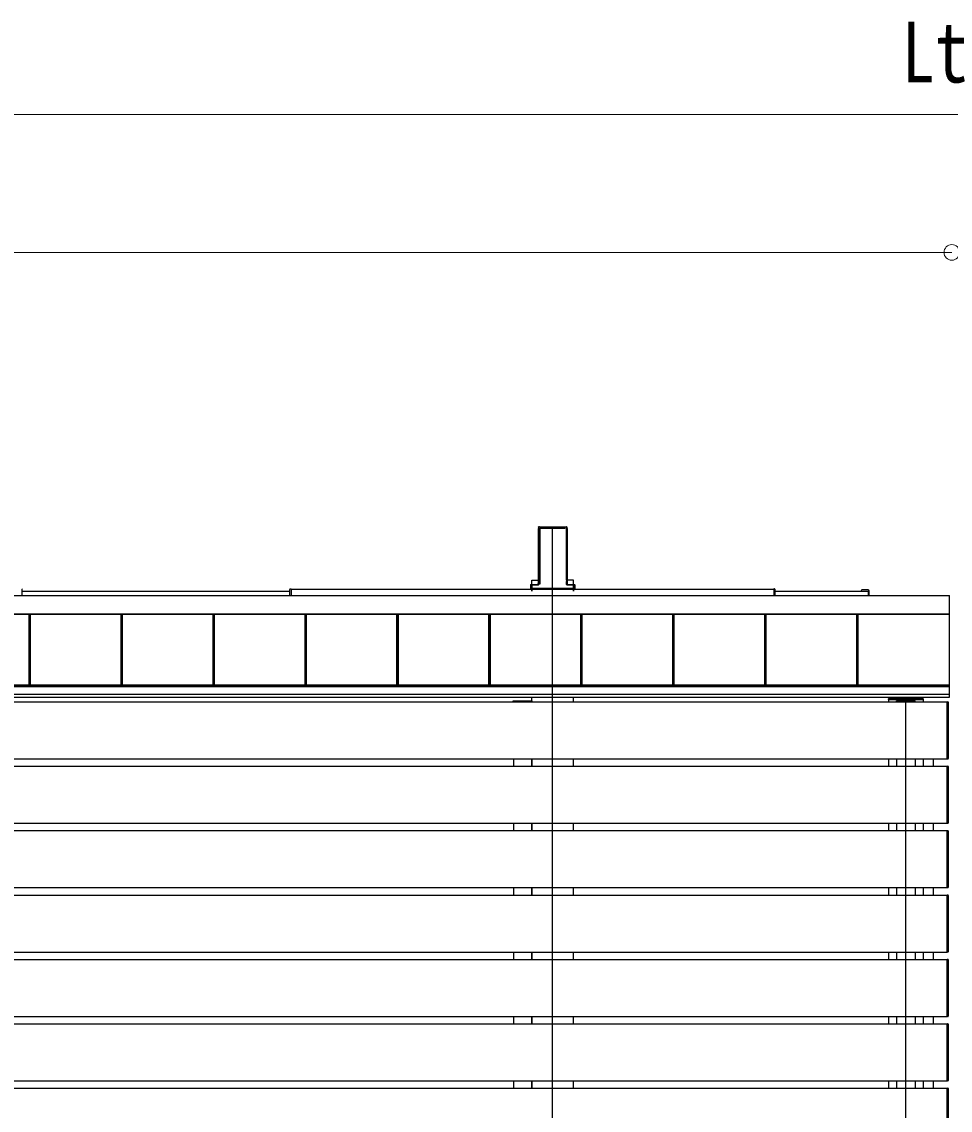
# Model space of a CAD drawing. Units: millimetres, scale not verified. Extents: x -16820 to 16820, y -11880 to 11880.
# Drawn here: x -5875 to -3856, y -4648 to -2281 of the extents above; entities that cross this region are included whole.
import ezdxf
from ezdxf.enums import TextEntityAlignment as Align

# ---------------------------------------------------------------- set-up
doc = ezdxf.new("R2010")
doc.units = ezdxf.units.MM
doc.header["$LTSCALE"] = 60
for name, color, linetype in [('0-4_YKK_12', 2, 'Continuous'), ('0-5_YKK_13', 4, 'Continuous'), ('0-6_YKK_A1', 4, 'Continuous')]:
    doc.layers.add(name, color=color, linetype=linetype)
doc.layers.add('0-7_YKK_D', color=6, linetype='Continuous', lineweight=18)
doc.styles.add('ＭＳ ゴシック', font='')
doc.styles.get('ＭＳ ゴシック').set_extended_font_data('MS Gothic')

msp = doc.modelspace()

# ---------------------------------------------------------------- linework, layer by layer
at = {"layer": '0-4_YKK_12'}
for p, q in [((-4720.92, -7000), (-4720.92, -3379.97)), ((-3952.92, -7000), (-3952.92, -3752.5))]:
    msp.add_line(p, q, dxfattribs=at)
at = {"layer": '0-5_YKK_13'}
for p, q in [((-3863.42, -3883), (-3863.42, -3761)), ((-3860.92, -3760.79), (-3860.92, -3761.09)), ((-3860.92, -3761.09), (-3860.92, -3882.91)), ((-3863.42, -3884.3), (-3863.42, -3883)), ((-3861.86, -3884.2), (-3863.42, -3884.3)), ((-3863.42, -4023), (-3863.42, -3901)), ((-3860.92, -3882.91), (-3860.92, -3883.21)), ((-3860.92, -3900.79), (-3860.92, -3901.09)), ((-3860.92, -3901.09), (-3860.92, -4022.91)), ((-3863.42, -4024.3), (-3863.42, -4023)), ((-3860.92, -4022.91), (-3860.92, -4023.21)), ((-3861.86, -4024.2), (-3863.42, -4024.3)), ((-3863.42, -4163), (-3863.42, -4041)), ((-3860.92, -4040.79), (-3860.92, -4041.09)), ((-3860.92, -4041.09), (-3860.92, -4162.91)), ((-3863.42, -4164.3), (-3863.42, -4163)), ((-3861.86, -4164.2), (-3863.42, -4164.3)), ((-3860.92, -4162.91), (-3860.92, -4163.21)), ((-3863.42, -4303), (-3863.42, -4181)), ((-3860.92, -4180.79), (-3860.92, -4181.09)), ((-3860.92, -4181.09), (-3860.92, -4302.91)), ((-3863.42, -4304.3), (-3863.42, -4303)), ((-3861.86, -4304.2), (-3863.42, -4304.3)), ((-3860.92, -4302.91), (-3860.92, -4303.21)), ((-3863.42, -4443), (-3863.42, -4321)), ((-3860.92, -4320.79), (-3860.92, -4321.09)), ((-3860.92, -4321.09), (-3860.92, -4442.91)), ((-3863.42, -4444.3), (-3863.42, -4443)), ((-3861.86, -4444.2), (-3863.42, -4444.3)), ((-3860.92, -4442.91), (-3860.92, -4443.21)), ((-3863.42, -4583), (-3863.42, -4461)), ((-3860.92, -4460.79), (-3860.92, -4461.09)), ((-3860.92, -4461.09), (-3860.92, -4582.91)), ((-3863.42, -4584.3), (-3863.42, -4583)), ((-3861.86, -4584.2), (-3863.42, -4584.3)), ((-3860.92, -4582.91), (-3860.92, -4583.21)), ((-3863.42, -4723), (-3863.42, -4601)), ((-3860.92, -4600.79), (-3860.92, -4601.09)), ((-3860.92, -4601.09), (-3860.92, -4722.91))]:
    msp.add_line(p, q, dxfattribs=at)
for points in [[(-3863.42, -3761), (-3863.42, -3759.7), (-3861.86, -3759.8)], [(-3863.42, -3901), (-3863.42, -3899.7), (-3861.86, -3899.8)], [(-3863.42, -4041), (-3863.42, -4039.7), (-3861.86, -4039.8)], [(-3863.42, -4181), (-3863.42, -4179.7), (-3861.86, -4179.8)], [(-3863.42, -4321), (-3863.42, -4319.7), (-3861.86, -4319.8)], [(-3863.42, -4461), (-3863.42, -4459.7), (-3861.86, -4459.8)], [(-3863.42, -4601), (-3863.42, -4599.7), (-3861.86, -4599.8)]]:
    msp.add_lwpolyline(points, dxfattribs=at)
for centre, start, end in [((-3861.92, -3760.79), 0, 86.5), ((-3861.92, -3883.21), 273.5, 0), ((-3861.92, -3900.79), 0, 86.5), ((-3861.92, -4023.21), 273.5, 0), ((-3861.92, -4040.79), 0, 86.5), ((-3861.92, -4163.21), 273.5, 0), ((-3861.92, -4180.79), 0, 86.5), ((-3861.92, -4303.21), 273.5, 0), ((-3861.92, -4320.79), 0, 86.5), ((-3861.92, -4443.21), 273.5, 0), ((-3861.92, -4460.79), 0, 86.5), ((-3861.92, -4583.21), 273.5, 0), ((-3861.92, -4600.79), 0, 86.5)]:
    msp.add_arc(centre, 1, start, end, dxfattribs=at)
at = {"layer": '0-6_YKK_A1'}
for p, q in [((-4751.81, -3379.47), (-4752.16, -3384.96)), ((-4751.37, -3379.93), (-4751.81, -3379.47)), ((-4751.31, -3379), (-4749.27, -3379)), ((-4751.31, -3379), (-4750.87, -3379.46)), ((-4751.29, -3495.94), (-4751.29, -3380.81)), ((-4750.79, -3380.49), (-4750.79, -3495.62)), ((-4748.96, -3379.33), (-4749.27, -3379)), ((-4748.96, -3379.33), (-4692.88, -3379.33)), ((-4748.42, -3382.47), (-4693.42, -3382.47)), ((-4748.42, -3503.82), (-4748.42, -3382.47)), ((-4692.88, -3379.33), (-4692.57, -3379)), ((-4692.57, -3379), (-4690.53, -3379)), ((-4691.05, -3495.62), (-4691.05, -3380.49)), ((-4690.97, -3379.46), (-4690.53, -3379)), ((-4690.55, -3380.81), (-4690.55, -3495.94)), ((-4690.03, -3379.47), (-4690.47, -3379.93)), ((-4690.03, -3379.47), (-4689.68, -3384.96)), ((-4752.17, -3385.32), (-4752.17, -3501.99)), ((-4689.67, -3385.32), (-4689.67, -3501.99)), ((-4766.12, -3495.56), (-4752.17, -3495.56)), ((-4766.12, -3504.89), (-4766.12, -3495.56)), ((-4752.18, -3502.34), (-4752.28, -3503.95)), ((-4751.76, -3504.51), (-4751.38, -3498.41)), ((-4750.88, -3498.44), (-4751.26, -3504.54)), ((-4690.58, -3504.54), (-4690.96, -3498.44)), ((-4690.46, -3498.41), (-4690.08, -3504.51)), ((-4675.72, -3495.56), (-4689.67, -3495.56)), ((-4689.66, -3502.34), (-4689.56, -3503.95)), ((-4675.72, -3504.89), (-4675.72, -3495.56)), ((-5874.39, -3528.91), (-5874.39, -3515.4)), ((-5874.39, -3518.91), (-5292.39, -3518.91)), ((-5292.39, -3528.91), (-5292.39, -3515.4)), ((-5289.89, -3514.81), (-4239.89, -3514.81)), ((-5289.89, -3514.81), (-5289.89, -3528.91)), ((-4768.79, -3512.74), (-4768.79, -3513.23)), ((-4768.79, -3513.23), (-4768.33, -3513.23)), ((-4768.33, -3512.74), (-4768.33, -3505.86)), ((-4766.33, -3512.74), (-4768.33, -3512.74)), ((-4766.33, -3513.23), (-4768.33, -3513.23)), ((-4768.32, -3512.74), (-4768.32, -3513.23)), ((-4768.29, -3504.89), (-4753.28, -3504.89)), ((-4766.33, -3505.94), (-4766.33, -3512.74)), ((-4752.75, -3505.94), (-4766.33, -3505.94)), ((-4766.33, -3512.74), (-4675.51, -3512.74)), ((-4766.33, -3512.74), (-4766.33, -3513.23)), ((-4766.33, -3513.23), (-4675.51, -3513.23)), ((-4766.12, -3518.91), (-4766.12, -3513.23)), ((-4765.92, -3513.23), (-4765.92, -3518.91)), ((-4764.92, -3512.89), (-4676.92, -3512.89)), ((-4689.09, -3505.44), (-4675.51, -3505.44)), ((-4675.51, -3505.94), (-4689.09, -3505.94)), ((-4688.56, -3504.89), (-4673.55, -3504.89)), ((-4675.92, -3513.23), (-4675.92, -3518.91)), ((-4675.72, -3518.91), (-4675.72, -3513.23)), ((-4675.51, -3505.44), (-4675.51, -3505.94)), ((-4675.51, -3512.74), (-4675.51, -3505.94)), ((-4673.52, -3512.74), (-4675.51, -3512.74)), ((-4675.51, -3512.74), (-4675.51, -3513.23)), ((-4673.52, -3513.23), (-4675.51, -3513.23)), ((-4673.52, -3505.86), (-4673.52, -3512.74)), ((-4673.05, -3513.23), (-4673.52, -3513.23)), ((-4673.51, -3512.74), (-4673.51, -3513.23)), ((-4673.05, -3512.74), (-4673.05, -3513.23)), ((-4239.89, -3514.81), (-4239.89, -3528.91)), ((-4237.39, -3528.91), (-4237.39, -3515.4)), ((-4237.39, -3518.91), (-4048.67, -3518.91)), ((-4043.38, -3516.41), (-4048.67, -3516.41)), ((-4048.67, -3518.91), (-4035.22, -3518.91)), ((-4034.92, -3516.41), (-4042.46, -3516.41)), ((-4034.92, -3519.21), (-4034.92, -3528.88)), ((-4032.42, -3528.88), (-4032.42, -3518.91)), ((-8856.42, -3528.88), (-3857.72, -3528.88)), ((-3857.92, -3749.97), (-3857.92, -3528.88)), ((-3857.72, -3749.97), (-3857.72, -3528.88)), ((-8856.42, -3568.83), (-3859.42, -3568.83)), ((-8856.42, -3569.06), (-3859.42, -3569.06)), ((-5859.42, -3722.7), (-5859.42, -3569.06)), ((-5859.42, -3722.7), (-5859.42, -3569.06)), ((-5856.82, -3722.7), (-5856.82, -3569.06)), ((-5856.82, -3722.7), (-5856.82, -3569.06)), ((-5856.42, -3722.7), (-5856.42, -3569.06)), ((-5659.42, -3722.7), (-5659.42, -3569.06)), ((-5656.82, -3722.7), (-5656.82, -3569.06)), ((-5656.42, -3722.7), (-5656.42, -3569.06)), ((-5459.42, -3722.7), (-5459.42, -3569.06)), ((-5456.82, -3722.7), (-5456.82, -3569.06)), ((-5456.42, -3722.7), (-5456.42, -3569.06)), ((-5259.42, -3722.7), (-5259.42, -3569.06)), ((-5256.82, -3722.7), (-5256.82, -3569.06)), ((-5256.42, -3722.7), (-5256.42, -3569.06)), ((-5059.42, -3722.7), (-5059.42, -3569.06)), ((-5056.82, -3722.7), (-5056.82, -3569.06)), ((-5056.42, -3722.7), (-5056.42, -3569.06)), ((-4859.42, -3722.7), (-4859.42, -3569.06)), ((-4856.82, -3722.7), (-4856.82, -3569.06)), ((-4856.42, -3722.7), (-4856.42, -3569.06)), ((-4659.42, -3722.7), (-4659.42, -3569.06)), ((-4656.82, -3722.7), (-4656.82, -3569.06)), ((-4656.42, -3722.7), (-4656.42, -3569.06)), ((-4459.42, -3722.7), (-4459.42, -3569.06)), ((-4456.82, -3722.7), (-4456.82, -3569.06)), ((-4456.42, -3722.7), (-4456.42, -3569.06)), ((-4259.42, -3722.7), (-4259.42, -3569.06)), ((-4256.82, -3722.7), (-4256.82, -3569.06)), ((-4256.42, -3722.7), (-4256.42, -3569.06)), ((-4059.42, -3722.7), (-4059.42, -3569.06)), ((-4056.82, -3722.7), (-4056.82, -3569.06)), ((-4056.42, -3722.7), (-4056.42, -3569.06)), ((-8854.42, -3722.7), (-3857.72, -3722.7)), ((-8854.42, -3724.71), (-3857.72, -3724.71)), ((-8854.42, -3726.51), (-3857.72, -3726.51)), ((-8854.42, -3726.51), (-3857.72, -3726.51)), ((-8854.42, -3743.48), (-3857.72, -3743.48)), ((-8854.42, -3749.97), (-3857.72, -3749.97)), ((-8852.42, -3760), (-3863.42, -3760)), ((-4765.62, -3760), (-4806.62, -3760)), ((-4806.12, -3760), (-4766.12, -3760)), ((-4766.12, -3760), (-4766.12, -3749.97)), ((-4765.62, -3760), (-4765.62, -3758)), ((-4675.72, -3760), (-4675.72, -3749.97)), ((-3990.92, -3755), (-3990.83, -3753.45)), ((-3990.92, -3755), (-3914.92, -3755)), ((-3990.42, -3755), (-3990.42, -3760)), ((-3990.42, -3755), (-3915.42, -3755)), ((-3989.84, -3752.5), (-3916, -3752.5)), ((-3932.42, -3760), (-3973.42, -3760)), ((-3972.92, -3760), (-3932.92, -3760)), ((-3932.42, -3760), (-3932.42, -3758)), ((-3915.42, -3755), (-3915.42, -3760)), ((-3915, -3753.45), (-3914.92, -3755)), ((-3895.23, -3760), (-3894.23, -3760)), ((-3863.42, -3760), (-3863.42, -3884)), ((-8852.42, -3884), (-3863.42, -3884)), ((-8852.42, -3900), (-3863.42, -3900)), ((-4806.12, -3884), (-4806.12, -3900)), ((-4766.12, -3900), (-4766.12, -3884)), ((-4766.12, -3884), (-4766.12, -3900)), ((-4675.72, -3900), (-4675.72, -3884)), ((-3990.42, -3884), (-3990.42, -3900)), ((-3972.92, -3884), (-3972.92, -3900)), ((-3932.92, -3884), (-3932.92, -3900)), ((-3915.42, -3884), (-3915.42, -3900)), ((-3892.92, -3900), (-3892.92, -3884)), ((-3863.42, -3900), (-3863.42, -4024)), ((-8852.42, -4024), (-3863.42, -4024)), ((-4806.12, -4024), (-4806.12, -4040)), ((-4766.12, -4040), (-4766.12, -4024)), ((-4766.12, -4024), (-4766.12, -4040)), ((-4675.72, -4040), (-4675.72, -4024)), ((-3990.42, -4024), (-3990.42, -4040)), ((-3972.92, -4024), (-3972.92, -4040)), ((-3932.92, -4024), (-3932.92, -4040)), ((-3915.42, -4024), (-3915.42, -4040)), ((-3892.92, -4040), (-3892.92, -4024)), ((-8852.42, -4040), (-3863.42, -4040)), ((-3863.42, -4040), (-3863.42, -4164)), ((-8852.42, -4164), (-3863.42, -4164)), ((-4806.12, -4164), (-4806.12, -4180)), ((-4766.12, -4180), (-4766.12, -4164)), ((-4766.12, -4164), (-4766.12, -4180)), ((-4675.72, -4180), (-4675.72, -4164)), ((-3990.42, -4164), (-3990.42, -4180)), ((-3972.92, -4164), (-3972.92, -4180)), ((-3932.92, -4164), (-3932.92, -4180)), ((-3915.42, -4164), (-3915.42, -4180)), ((-3892.92, -4180), (-3892.92, -4164)), ((-8852.42, -4180), (-3863.42, -4180)), ((-3863.42, -4180), (-3863.42, -4304)), ((-8852.42, -4304), (-3863.42, -4304)), ((-4806.12, -4304), (-4806.12, -4320)), ((-4766.12, -4320), (-4766.12, -4304)), ((-4766.12, -4304), (-4766.12, -4320)), ((-4675.72, -4320), (-4675.72, -4304)), ((-3990.42, -4304), (-3990.42, -4320)), ((-3972.92, -4304), (-3972.92, -4320)), ((-3932.92, -4304), (-3932.92, -4320)), ((-3915.42, -4304), (-3915.42, -4320)), ((-3892.92, -4320), (-3892.92, -4304)), ((-8852.42, -4320), (-3863.42, -4320)), ((-3863.42, -4320), (-3863.42, -4444)), ((-8852.42, -4444), (-3863.42, -4444)), ((-4806.12, -4444), (-4806.12, -4460)), ((-4766.12, -4460), (-4766.12, -4444)), ((-4766.12, -4444), (-4766.12, -4460)), ((-4675.72, -4460), (-4675.72, -4444)), ((-3990.42, -4444), (-3990.42, -4460)), ((-3972.92, -4444), (-3972.92, -4460)), ((-3932.92, -4444), (-3932.92, -4460)), ((-3915.42, -4444), (-3915.42, -4460)), ((-3892.92, -4460), (-3892.92, -4444)), ((-8852.42, -4460), (-3863.42, -4460)), ((-3863.42, -4460), (-3863.42, -4584)), ((-8852.42, -4584), (-3863.42, -4584)), ((-4806.12, -4584), (-4806.12, -4600)), ((-4766.12, -4600), (-4766.12, -4584)), ((-4766.12, -4584), (-4766.12, -4600)), ((-4675.72, -4600), (-4675.72, -4584)), ((-3990.42, -4584), (-3990.42, -4600)), ((-3972.92, -4584), (-3972.92, -4600)), ((-3932.92, -4584), (-3932.92, -4600)), ((-3915.42, -4584), (-3915.42, -4600)), ((-3892.92, -4600), (-3892.92, -4584)), ((-8852.42, -4600), (-3863.42, -4600)), ((-3863.42, -4600), (-3863.42, -4724))]:
    msp.add_line(p, q, dxfattribs=at)
for points in [[(-5291.45, -3514.41), (-5289.89, -3514.31), (-5289.89, -3515.31), (-5289.89, -3528.91)], [(-4768.79, -3505.39), (-4768.79, -3512.74), (-4768.33, -3512.74)], [(-4766.33, -3505.94), (-4766.33, -3505.44), (-4752.75, -3505.44)], [(-4673.05, -3505.39), (-4673.05, -3512.74), (-4673.52, -3512.74)], [(-4238.33, -3514.41), (-4239.89, -3514.31), (-4239.89, -3515.31), (-4239.89, -3528.91)], [(-4806.62, -3760), (-4806.62, -3758), (-4765.62, -3758)], [(-3973.42, -3760), (-3973.42, -3758), (-3932.42, -3758)]]:
    msp.add_lwpolyline(points, dxfattribs=at)
for centre, radius, start, end in [((-5875.39, -3515.4), 1, 0, 86.5), ((-5291.39, -3515.4), 1, 93.5, 180), ((-4767.82, -3505.86), 0.501, 90.24971, 179.75029), ((-4674.02, -3505.86), 0.501, 0.24971, 89.75029), ((-4238.39, -3515.4), 1, 0, 86.5), ((-4048.67, -3517.66), 1.25, 90, 270), ((-4043.38, -3516.61), 0.2, 23.57818, 90), ((-4042.92, -3516.41), 0.3, 203.57818, 336.42182), ((-4042.46, -3516.61), 0.2, 90, 156.42182), ((-4035.22, -3519.21), 0.3, 0, 90), ((-4034.92, -3518.91), 2.5, 0, 90), ((-3989.84, -3753.5), 1, 90, 177), ((-3916, -3753.5), 1, 3, 90)]:
    msp.add_arc(centre, radius, start, end, dxfattribs=at)
for centre, major_axis, ratio, start_param, end_param in [((-4752.13, -3384.96), (0.031, 0.5), 0.061627, 1.5746234, 2.3600215), ((-4751.31, -3379.5), (0.346, -0.364), 0.996462, 2.3838095, 3.8892836), ((-4751.6, -3382.97), (0.22, 3.04), 0.070684, 5.5043854, 6.2286971), ((-4751.1, -3382.99), (0.22, 3.54), 0.060877, 5.5025319, 6.2268436), ((-4690.74, -3382.99), (-0.22, 3.54), 0.060877, 0.0563417, 0.7806534), ((-4690.24, -3382.97), (-0.22, 3.04), 0.070684, 0.0544883, 0.7787999), ((-4690.53, -3379.5), (-0.346, -0.364), 0.996462, 2.3939017, 3.8993758), ((-4689.71, -3384.96), (-0.031, 0.5), 0.061627, 3.9231638, 4.7085619), ((-4752.21, -3502.34), (0.031, 0.5), 0.061627, 4.716216, 5.5016142), ((-4751.6, -3498.41), (0.22, 3.5), 0.061627, 4.716216, 5.5016142), ((-4751.1, -3498.44), (0.22, 4), 0.053972, 4.7153191, 5.5007173), ((-4690.74, -3498.44), (-0.22, 4), 0.053972, 0.782468, 1.5678662), ((-4690.24, -3498.41), (-0.22, 3.5), 0.061627, 0.7815711, 1.5669693), ((-4689.63, -3502.34), (-0.031, 0.5), 0.061627, 0.7815711, 1.5669693), ((-4768.29, -3505.39), (0.355, -0.355), 0.99628, 2.358058, 3.9251274), ((-4766.33, -3505.85), (2, 0), 0.045872, 3.2026792, 4.712389), ((-4766.33, -3505.35), (1.5, 0), 0.061163, 3.2026792, 4.712389), ((-4753.28, -3503.89), (0.691, -0.728), 0.996462, 5.5254021, 7.0308762), ((-4752.76, -3504.44), (-0.693, 0.73), 0.992955, 2.3838095, 3.8892836), ((-4752.76, -3504.44), (1.04, -1.09), 0.996462, 5.5254021, 7.0308762), ((-4689.08, -3504.44), (-1.04, -1.09), 0.996462, 5.5354944, 7.0409685), ((-4689.08, -3504.44), (0.693, 0.73), 0.992955, 2.3939017, 3.8993758), ((-4688.56, -3503.89), (-0.691, -0.728), 0.996462, 5.5354944, 7.0409685), ((-4675.51, -3505.35), (1.5, 0), 0.061163, 4.712389, 6.2220988), ((-4675.51, -3505.85), (2, 0), 0.045872, 4.712389, 6.2220988), ((-4673.55, -3505.39), (-0.355, -0.355), 0.99628, 2.358058, 3.9251274)]:
    msp.add_ellipse(centre, major_axis=major_axis, ratio=ratio, start_param=start_param, end_param=end_param, dxfattribs=at)
at = {"layer": '0-7_YKK_D', "color": 1}
msp.add_line((-8662.92, -2482.47), (950.08, -2482.47), dxfattribs=at)
at = {"layer": '0-7_YKK_D'}
msp.add_line((-3852.92, -2782.47), (-8862.92, -2782.47), dxfattribs=at)
msp.add_circle((-3852.92, -2782.47), 17, dxfattribs=at)
msp.add_circle((-3852.92, -2782.47), 17, dxfattribs=at)

# ---------------------------------------------------------------- texts
at = {"layer": '0-7_YKK_D', "color": 1, "style": 'ＭＳ ゴシック', "width": 0.8}
msp.add_text('Lt', height=132, dxfattribs=at).set_placement((-3962.02, -2452.47), align=Align.BOTTOM_LEFT)

doc.saveas('drawing.dxf')
